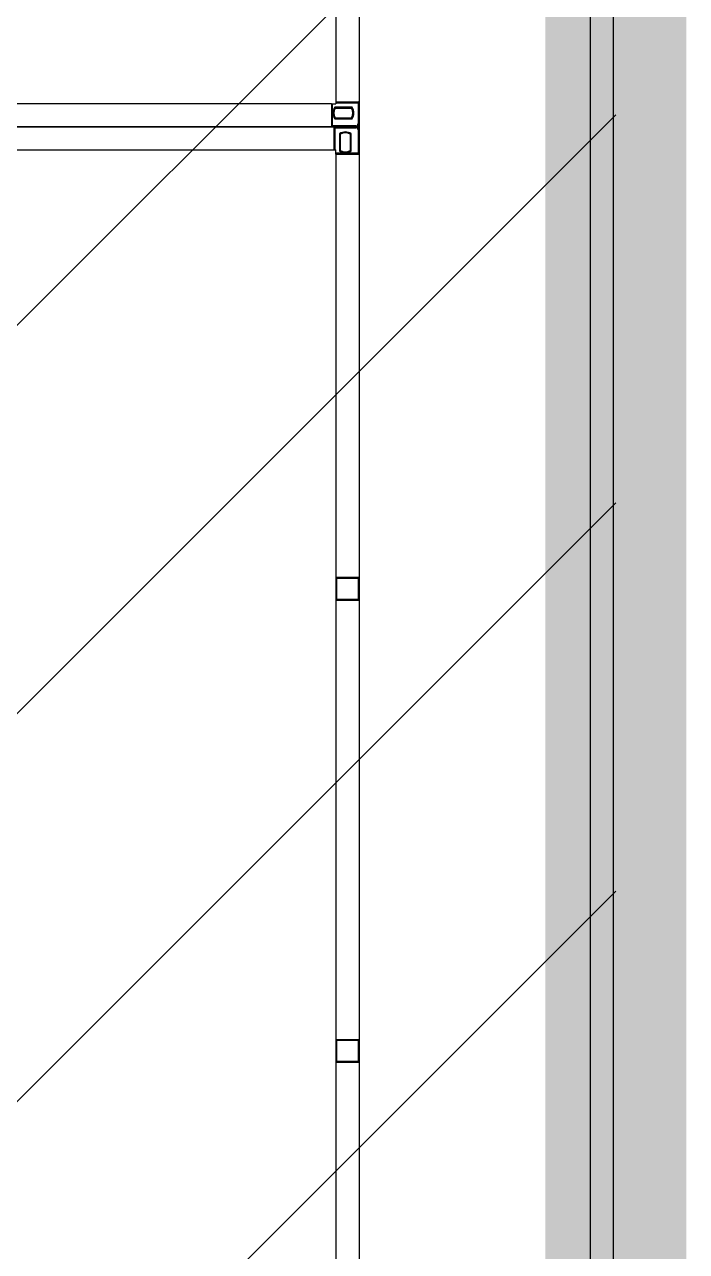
# Model space of a CAD drawing. Header units: millimetres. Extents: x 4133871 to 4440428, y -545651 to -495191.
# Drawn here: x 4201536.3 to 4201794.1, y -501161.2 to -500683.2 of the extents above; entities that cross this region are included whole.
import ezdxf

# ---------------------------------------------------------------- set-up
doc = ezdxf.new("R2010")
doc.units = ezdxf.units.MM
doc.header["$LTSCALE"] = 60
doc.layers.add('3', color=3, linetype='Continuous')
doc.layers.add('DITCH', color=7, linetype='Continuous', lineweight=0)

# ---------------------------------------------------------------- blocks, each defined once
blk = doc.blocks.new('KEY PLAN_NEW')
at = {"color": 253}
for p, q in [((-686.86, -1435.18), (-686.86, -1488.7)), ((-687.42, -1488.94), (-980.3, -1488.94)), ((-687.42, -1488.94), (-686.86, -1488.94)), ((-686.86, -1488.7), (-686.86, -1488.94)), ((-740.62, -1494.94), (-687.1, -1494.94)), ((-687.1, -1494.94), (-686.86, -1494.94)), ((-686.86, -1495.5), (-686.86, -1494.94)), ((-686.86, -1495.5), (-686.86, -1788.38)), ((-686.86, -1550.44), (-686.86, -1553.44)), ((-686.86, -1550.44), (-683.86, -1550.44)), ((-686.74, -1553.32), (-686.74, -1550.56)), ((-686.74, -1550.56), (-683.98, -1550.56)), ((-683.98, -1550.56), (-683.98, -1553.32)), ((-683.98, -1550.56), (-683.98, -1553.32)), ((-683.86, -1553.44), (-683.86, -1550.44)), ((-683.98, -1553.32), (-686.74, -1553.32)), ((-683.86, -1553.44), (-686.86, -1553.44)), ((-686.86, -1610.44), (-686.86, -1613.44)), ((-686.86, -1610.44), (-683.86, -1610.44)), ((-686.74, -1613.32), (-686.74, -1610.56)), ((-686.74, -1610.56), (-683.98, -1610.56)), ((-683.98, -1610.56), (-683.98, -1613.32)), ((-683.98, -1610.56), (-683.98, -1613.32)), ((-683.86, -1613.44), (-683.86, -1610.44)), ((-683.86, -1613.44), (-686.86, -1613.44)), ((-683.98, -1613.32), (-686.74, -1613.32))]:
    blk.add_line(p, q, dxfattribs=at)
at = {"color": 253, "linetype": 'Continuous'}
for p, q in [((-687.42, -1488.94), (-687.42, -1491.94)), ((-687.3, -1491.82), (-687.3, -1488.94)), ((-684.76, -1489.41), (-687.02, -1489.41)), ((-686.96, -1489.53), (-684.83, -1489.53)), ((-686.86, -1488.7), (-683.86, -1488.7)), ((-686.86, -1488.82), (-683.98, -1488.82)), ((-683.98, -1488.7), (-683.98, -1488.82)), ((-683.86, -1488.82), (-683.98, -1488.82)), ((-683.98, -1488.82), (-683.98, -1491.53)), ((-687.02, -1490.92), (-684.76, -1490.92)), ((-684.83, -1490.8), (-686.96, -1490.8)), ((-687.42, -1491.82), (-687.3, -1491.82)), ((-687.3, -1491.82), (-687.3, -1491.94)), ((-684.27, -1491.82), (-687.3, -1491.82)), ((-687.1, -1494.94), (-687.1, -1491.94)), ((-687.1, -1492.06), (-686.98, -1492.06)), ((-686.98, -1491.94), (-686.98, -1492.06)), ((-686.98, -1494.94), (-686.98, -1492.06)), ((-686.98, -1492.06), (-684.27, -1492.06)), ((-684.27, -1491.82), (-684.27, -1491.94)), ((-684.27, -1492.06), (-684.27, -1491.94)), ((-683.98, -1491.53), (-683.86, -1491.53)), ((-683.98, -1491.82), (-683.98, -1491.82)), ((-683.98, -1491.82), (-683.98, -1491.82)), ((-683.98, -1492.06), (-683.98, -1492.06)), ((-683.98, -1492.06), (-683.98, -1492.06)), ((-683.98, -1492.35), (-683.86, -1492.35)), ((-683.98, -1492.35), (-683.98, -1495.38)), ((-686.4, -1492.84), (-686.4, -1495.1)), ((-686.28, -1495.04), (-686.28, -1492.91)), ((-685.01, -1492.91), (-685.01, -1495.04)), ((-684.89, -1495.1), (-684.89, -1492.84)), ((-683.98, -1495.38), (-686.86, -1495.38)), ((-686.86, -1495.5), (-683.86, -1495.5)), ((-683.98, -1495.5), (-683.98, -1495.38)), ((-683.98, -1495.38), (-683.86, -1495.38))]:
    blk.add_line(p, q, dxfattribs=at)
at = {"color": 253}
for points in [[(-983.86, -1491.94), (-983.86, -1431.94), (-683.86, -1431.94), (-683.86, -1491.94)], [(-743.86, -1491.94), (-683.86, -1491.94), (-683.86, -1791.94), (-743.86, -1791.94)]]:
    blk.add_lwpolyline(points, close=True, dxfattribs=at)
at = {"color": 253, "linetype": 'Continuous'}
for centre, radius, start, end in [((-685.89, -1490.16), 1.36, 146.2792, 213.7208), ((-685.89, -1490.16), 1.24, 149.1964, 210.8036), ((-685.89, -1490.16), 1.24, 329.1964, 30.8036), ((-685.89, -1490.16), 1.36, 326.2792, 33.7208), ((-683.98, -1488.82), 0.12, 0, 90), ((-687.3, -1491.82), 0.12, 180, 270), ((-686.98, -1492.06), 0.12, 90, 180), ((-685.64, -1493.97), 1.36, 56.2792, 123.7208), ((-685.64, -1493.97), 1.24, 59.1964, 120.8036), ((-684.27, -1491.53), 0.41, 270, 0), ((-684.27, -1491.53), 0.29, 270, 0), ((-684.27, -1492.35), 0.41, 0, 90), ((-684.27, -1492.35), 0.29, 0, 90), ((-685.64, -1493.97), 1.36, 236.2792, 303.7208), ((-685.64, -1493.97), 1.24, 239.1964, 300.8036), ((-683.98, -1495.38), 0.12, 270, 0)]:
    blk.add_arc(centre, radius, start, end, dxfattribs=at)
for points, knots in [([(-686.96, -1489.53), (-686.96, -1489.53, 46), (-686.96, -1489.53, 46), (-686.96, -1489.53, 46), (-686.96, -1489.53, 46), (-686.96, -1489.53, 46), (-686.96, -1489.52, 46), (-686.96, -1489.52, 46), (-686.96, -1489.52, 46), (-686.96, -1489.52, 46), (-686.96, -1489.52, 46), (-686.96, -1489.52, 46), (-686.96, -1489.52, 46), (-686.96, -1489.51, 46), (-686.97, -1489.51, 46), (-686.97, -1489.51, 46), (-686.97, -1489.51, 46), (-686.97, -1489.51, 46), (-686.97, -1489.51, 46), (-686.97, -1489.51, 46), (-686.97, -1489.5, 46), (-686.97, -1489.5, 46), (-686.98, -1489.5, 46), (-686.98, -1489.49, 46), (-686.98, -1489.49, 46), (-686.98, -1489.49, 46), (-686.98, -1489.49, 46), (-686.98, -1489.48, 46), (-686.98, -1489.48, 46), (-686.98, -1489.48, 46), (-686.98, -1489.48, 46), (-686.99, -1489.48, 46), (-686.99, -1489.47, 46), (-686.99, -1489.47, 46), (-687, -1489.46, 46), (-687, -1489.46, 46), (-687, -1489.45, 46), (-687, -1489.45, 46), (-687, -1489.45, 46), (-687, -1489.45, 46), (-687, -1489.45, 46), (-687, -1489.44, 46), (-687.01, -1489.44, 46), (-687.01, -1489.43, 46), (-687.01, -1489.43, 46), (-687.02, -1489.42, 46), (-687.02, -1489.42, 46), (-687.02, -1489.42, 46), (-687.02, -1489.41, 46), (-687.02, -1489.41, 46), (-687.02, -1489.41, 46), (-687.02, -1489.41, 46), (-687.02, -1489.41, 46), (-687.02, -1489.41, 46)], [0, 0, 0, 0, 0.06206, 0.12459, 0.12459, 0.155854, 0.155854, 0.171487, 0.171487, 0.187119, 0.187119, 0.249648, 0.249648, 0.312178, 0.312178, 0.343442, 0.343442, 0.359075, 0.359075, 0.374707, 0.374707, 0.437236, 0.437236, 0.499766, 0.499766, 0.53103, 0.53103, 0.546663, 0.546663, 0.562295, 0.562295, 0.624824, 0.624824, 0.687353, 0.687353, 0.749883, 0.749883, 0.765515, 0.765515, 0.781147, 0.781147, 0.812412, 0.812412, 0.874941, 0.874941, 0.937471, 0.937471, 0.968735, 0.968735, 0.984368, 0.992184, 0.992184, 1, 1, 1, 1]), ([(-684.83, -1489.53), (-684.83, -1489.53, 46), (-684.83, -1489.53, 46), (-684.83, -1489.53, 46), (-684.82, -1489.53, 46), (-684.82, -1489.53, 46), (-684.82, -1489.52, 46), (-684.82, -1489.52, 46), (-684.82, -1489.52, 46), (-684.82, -1489.52, 46), (-684.82, -1489.52, 46), (-684.82, -1489.52, 46), (-684.82, -1489.52, 46), (-684.82, -1489.51, 46), (-684.82, -1489.51, 46), (-684.82, -1489.51, 46), (-684.82, -1489.51, 46), (-684.82, -1489.51, 46), (-684.81, -1489.51, 46), (-684.81, -1489.51, 46), (-684.81, -1489.5, 46), (-684.81, -1489.5, 46), (-684.81, -1489.5, 46), (-684.81, -1489.49, 46), (-684.8, -1489.49, 46), (-684.8, -1489.49, 46), (-684.8, -1489.49, 46), (-684.8, -1489.48, 46), (-684.8, -1489.48, 46), (-684.8, -1489.48, 46), (-684.8, -1489.48, 46), (-684.8, -1489.48, 46), (-684.79, -1489.47, 46), (-684.79, -1489.47, 46), (-684.79, -1489.46, 46), (-684.79, -1489.46, 46), (-684.78, -1489.45, 46), (-684.78, -1489.45, 46), (-684.78, -1489.45, 46), (-684.78, -1489.45, 46), (-684.78, -1489.45, 46), (-684.78, -1489.44, 46), (-684.78, -1489.44, 46), (-684.77, -1489.43, 46), (-684.77, -1489.43, 46), (-684.77, -1489.42, 46), (-684.77, -1489.42, 46), (-684.76, -1489.42, 46), (-684.76, -1489.41, 46), (-684.76, -1489.41, 46), (-684.76, -1489.41, 46), (-684.76, -1489.41, 46), (-684.76, -1489.41, 46), (-684.76, -1489.41, 46)], [0, 0, 0, 0, 0.06206, 0.12459, 0.12459, 0.155854, 0.155854, 0.171487, 0.171487, 0.187119, 0.187119, 0.249648, 0.249648, 0.312178, 0.312178, 0.343442, 0.343442, 0.359075, 0.359075, 0.374707, 0.374707, 0.437236, 0.437236, 0.499766, 0.499766, 0.53103, 0.53103, 0.546663, 0.546663, 0.562295, 0.562295, 0.624824, 0.624824, 0.687353, 0.687353, 0.749883, 0.749883, 0.765515, 0.765515, 0.781147, 0.781147, 0.812412, 0.812412, 0.874941, 0.874941, 0.937471, 0.937471, 0.968735, 0.968735, 0.984368, 0.992184, 0.992184, 1, 1, 1, 1]), ([(-687.02, -1490.92), (-687.02, -1490.92, 46), (-687.02, -1490.92, 46), (-687.02, -1490.92, 46), (-687.02, -1490.92, 46), (-687.02, -1490.91, 46), (-687.02, -1490.91, 46), (-687.02, -1490.91, 46), (-687.02, -1490.9, 46), (-687.01, -1490.9, 46), (-687.01, -1490.89, 46), (-687.01, -1490.89, 46), (-687, -1490.88, 46), (-687, -1490.88, 46), (-687, -1490.88, 46), (-687, -1490.88, 46), (-687, -1490.88, 46), (-687, -1490.88, 46), (-687, -1490.87, 46), (-687, -1490.87, 46), (-686.99, -1490.86, 46), (-686.99, -1490.86, 46), (-686.99, -1490.85, 46), (-686.98, -1490.85, 46), (-686.98, -1490.84, 46), (-686.98, -1490.84, 46), (-686.98, -1490.84, 46), (-686.98, -1490.84, 46), (-686.98, -1490.84, 46), (-686.98, -1490.84, 46), (-686.98, -1490.83, 46), (-686.98, -1490.83, 46), (-686.97, -1490.83, 46), (-686.97, -1490.82, 46), (-686.97, -1490.82, 46), (-686.97, -1490.82, 46), (-686.97, -1490.82, 46), (-686.97, -1490.82, 46), (-686.97, -1490.82, 46), (-686.97, -1490.82, 46), (-686.96, -1490.81, 46), (-686.96, -1490.81, 46), (-686.96, -1490.81, 46), (-686.96, -1490.81, 46), (-686.96, -1490.8, 46), (-686.96, -1490.8, 46), (-686.96, -1490.8, 46), (-686.96, -1490.8, 46), (-686.96, -1490.8, 46), (-686.96, -1490.8, 46), (-686.96, -1490.8, 46), (-686.96, -1490.8, 46), (-686.96, -1490.8, 46), (-686.96, -1490.8, 46)], [0, 0, 0, 0, 0.00782, 0.00782, 0.015639, 0.031279, 0.031279, 0.062557, 0.062557, 0.125114, 0.125114, 0.187671, 0.187671, 0.21895, 0.21895, 0.234589, 0.234589, 0.250228, 0.250228, 0.312785, 0.312785, 0.375342, 0.375342, 0.437899, 0.437899, 0.453538, 0.453538, 0.469178, 0.469178, 0.500456, 0.500456, 0.563013, 0.563013, 0.62557, 0.62557, 0.641209, 0.641209, 0.656849, 0.656849, 0.688127, 0.688127, 0.750684, 0.750684, 0.813241, 0.813241, 0.828881, 0.828881, 0.84452, 0.84452, 0.875798, 0.875798, 0.938355, 1, 1, 1, 1]), ([(-684.76, -1490.92), (-684.76, -1490.92, 46), (-684.76, -1490.92, 46), (-684.76, -1490.92, 46), (-684.76, -1490.92, 46), (-684.76, -1490.91, 46), (-684.76, -1490.91, 46), (-684.77, -1490.91, 46), (-684.77, -1490.9, 46), (-684.77, -1490.9, 46), (-684.77, -1490.89, 46), (-684.78, -1490.89, 46), (-684.78, -1490.88, 46), (-684.78, -1490.88, 46), (-684.78, -1490.88, 46), (-684.78, -1490.88, 46), (-684.78, -1490.88, 46), (-684.78, -1490.88, 46), (-684.79, -1490.87, 46), (-684.79, -1490.87, 46), (-684.79, -1490.86, 46), (-684.79, -1490.86, 46), (-684.8, -1490.85, 46), (-684.8, -1490.85, 46), (-684.8, -1490.84, 46), (-684.8, -1490.84, 46), (-684.8, -1490.84, 46), (-684.8, -1490.84, 46), (-684.8, -1490.84, 46), (-684.8, -1490.84, 46), (-684.81, -1490.83, 46), (-684.81, -1490.83, 46), (-684.81, -1490.83, 46), (-684.81, -1490.82, 46), (-684.81, -1490.82, 46), (-684.81, -1490.82, 46), (-684.82, -1490.82, 46), (-684.82, -1490.82, 46), (-684.82, -1490.82, 46), (-684.82, -1490.82, 46), (-684.82, -1490.81, 46), (-684.82, -1490.81, 46), (-684.82, -1490.81, 46), (-684.82, -1490.81, 46), (-684.82, -1490.8, 46), (-684.82, -1490.8, 46), (-684.82, -1490.8, 46), (-684.82, -1490.8, 46), (-684.82, -1490.8, 46), (-684.82, -1490.8, 46), (-684.83, -1490.8, 46), (-684.83, -1490.8, 46), (-684.83, -1490.8, 46), (-684.83, -1490.8, 46)], [0, 0, 0, 0, 0.00782, 0.00782, 0.015639, 0.031279, 0.031279, 0.062557, 0.062557, 0.125114, 0.125114, 0.187671, 0.187671, 0.21895, 0.21895, 0.234589, 0.234589, 0.250228, 0.250228, 0.312785, 0.312785, 0.375342, 0.375342, 0.437899, 0.437899, 0.453538, 0.453538, 0.469178, 0.469178, 0.500456, 0.500456, 0.563013, 0.563013, 0.62557, 0.62557, 0.641209, 0.641209, 0.656849, 0.656849, 0.688127, 0.688127, 0.750684, 0.750684, 0.813241, 0.813241, 0.828881, 0.828881, 0.84452, 0.84452, 0.875798, 0.875798, 0.938355, 1, 1, 1, 1]), ([(-686.28, -1492.91), (-686.28, -1492.91, 46), (-686.28, -1492.91, 46), (-686.28, -1492.91, 46), (-686.28, -1492.91, 46), (-686.28, -1492.91, 46), (-686.28, -1492.91, 46), (-686.28, -1492.91, 46), (-686.28, -1492.91, 46), (-686.28, -1492.91, 46), (-686.28, -1492.9, 46), (-686.29, -1492.9, 46), (-686.29, -1492.9, 46), (-686.29, -1492.9, 46), (-686.29, -1492.9, 46), (-686.29, -1492.9, 46), (-686.3, -1492.9, 46), (-686.3, -1492.9, 46), (-686.3, -1492.9, 46), (-686.3, -1492.9, 46), (-686.3, -1492.89, 46), (-686.3, -1492.89, 46), (-686.31, -1492.89, 46), (-686.31, -1492.89, 46), (-686.32, -1492.89, 46), (-686.32, -1492.89, 46), (-686.32, -1492.88, 46), (-686.32, -1492.88, 46), (-686.32, -1492.88, 46), (-686.32, -1492.88, 46), (-686.33, -1492.88, 46), (-686.33, -1492.88, 46), (-686.34, -1492.88, 46), (-686.34, -1492.87, 46), (-686.35, -1492.87, 46), (-686.35, -1492.87, 46), (-686.35, -1492.87, 46), (-686.35, -1492.87, 46), (-686.36, -1492.86, 46), (-686.36, -1492.86, 46), (-686.36, -1492.86, 46), (-686.36, -1492.86, 46), (-686.37, -1492.86, 46), (-686.37, -1492.86, 46), (-686.38, -1492.85, 46), (-686.38, -1492.85, 46), (-686.39, -1492.85, 46), (-686.39, -1492.85, 46), (-686.39, -1492.84, 46), (-686.39, -1492.84, 46), (-686.39, -1492.84, 46), (-686.4, -1492.84, 46), (-686.4, -1492.84, 46), (-686.4, -1492.84, 46)], [0, 0, 0, 0, 0.06206, 0.12459, 0.12459, 0.155854, 0.155854, 0.171487, 0.171487, 0.187119, 0.187119, 0.249648, 0.249648, 0.312178, 0.312178, 0.343442, 0.343442, 0.359075, 0.359075, 0.374707, 0.374707, 0.437236, 0.437236, 0.499766, 0.499766, 0.53103, 0.53103, 0.546663, 0.546663, 0.562295, 0.562295, 0.624824, 0.624824, 0.687353, 0.687353, 0.749883, 0.749883, 0.765515, 0.765515, 0.781147, 0.781147, 0.812412, 0.812412, 0.874941, 0.874941, 0.937471, 0.937471, 0.968735, 0.968735, 0.984368, 0.992184, 0.992184, 1, 1, 1, 1]), ([(-684.89, -1492.84), (-684.89, -1492.84, 46), (-684.89, -1492.84, 46), (-684.89, -1492.84, 46), (-684.89, -1492.84, 46), (-684.89, -1492.84, 46), (-684.89, -1492.85, 46), (-684.9, -1492.85, 46), (-684.9, -1492.85, 46), (-684.91, -1492.85, 46), (-684.91, -1492.86, 46), (-684.92, -1492.86, 46), (-684.92, -1492.86, 46), (-684.92, -1492.86, 46), (-684.93, -1492.86, 46), (-684.93, -1492.86, 46), (-684.93, -1492.87, 46), (-684.93, -1492.87, 46), (-684.93, -1492.87, 46), (-684.94, -1492.87, 46), (-684.94, -1492.87, 46), (-684.95, -1492.88, 46), (-684.95, -1492.88, 46), (-684.96, -1492.88, 46), (-684.96, -1492.88, 46), (-684.96, -1492.88, 46), (-684.96, -1492.88, 46), (-684.96, -1492.88, 46), (-684.97, -1492.89, 46), (-684.97, -1492.89, 46), (-684.97, -1492.89, 46), (-684.97, -1492.89, 46), (-684.98, -1492.89, 46), (-684.98, -1492.89, 46), (-684.99, -1492.9, 46), (-684.99, -1492.9, 46), (-684.99, -1492.9, 46), (-684.99, -1492.9, 46), (-684.99, -1492.9, 46), (-684.99, -1492.9, 46), (-684.99, -1492.9, 46), (-684.99, -1492.9, 46), (-685, -1492.9, 46), (-685, -1492.9, 46), (-685, -1492.91, 46), (-685, -1492.91, 46), (-685, -1492.91, 46), (-685, -1492.91, 46), (-685, -1492.91, 46), (-685, -1492.91, 46), (-685.01, -1492.91, 46), (-685.01, -1492.91, 46), (-685.01, -1492.91, 46), (-685.01, -1492.91, 46)], [0, 0, 0, 0, 0.00782, 0.00782, 0.015639, 0.031279, 0.031279, 0.062557, 0.062557, 0.125114, 0.125114, 0.187671, 0.187671, 0.21895, 0.21895, 0.234589, 0.234589, 0.250228, 0.250228, 0.312785, 0.312785, 0.375342, 0.375342, 0.437899, 0.437899, 0.453538, 0.453538, 0.469178, 0.469178, 0.500456, 0.500456, 0.563013, 0.563013, 0.62557, 0.62557, 0.641209, 0.641209, 0.656849, 0.656849, 0.688127, 0.688127, 0.750684, 0.750684, 0.813241, 0.813241, 0.828881, 0.828881, 0.84452, 0.84452, 0.875798, 0.875798, 0.938355, 1, 1, 1, 1]), ([(-686.28, -1495.04), (-686.28, -1495.04, 46), (-686.28, -1495.04, 46), (-686.28, -1495.04, 46), (-686.28, -1495.04, 46), (-686.28, -1495.04, 46), (-686.28, -1495.04, 46), (-686.28, -1495.04, 46), (-686.28, -1495.04, 46), (-686.28, -1495.04, 46), (-686.28, -1495.04, 46), (-686.29, -1495.04, 46), (-686.29, -1495.05, 46), (-686.29, -1495.05, 46), (-686.29, -1495.05, 46), (-686.29, -1495.05, 46), (-686.3, -1495.05, 46), (-686.3, -1495.05, 46), (-686.3, -1495.05, 46), (-686.3, -1495.05, 46), (-686.3, -1495.05, 46), (-686.3, -1495.05, 46), (-686.31, -1495.06, 46), (-686.31, -1495.06, 46), (-686.32, -1495.06, 46), (-686.32, -1495.06, 46), (-686.32, -1495.06, 46), (-686.32, -1495.06, 46), (-686.32, -1495.06, 46), (-686.32, -1495.06, 46), (-686.33, -1495.07, 46), (-686.33, -1495.07, 46), (-686.34, -1495.07, 46), (-686.34, -1495.07, 46), (-686.35, -1495.08, 46), (-686.35, -1495.08, 46), (-686.35, -1495.08, 46), (-686.35, -1495.08, 46), (-686.36, -1495.08, 46), (-686.36, -1495.08, 46), (-686.36, -1495.09, 46), (-686.36, -1495.09, 46), (-686.37, -1495.09, 46), (-686.37, -1495.09, 46), (-686.38, -1495.09, 46), (-686.38, -1495.1, 46), (-686.39, -1495.1, 46), (-686.39, -1495.1, 46), (-686.39, -1495.1, 46), (-686.39, -1495.1, 46), (-686.39, -1495.1, 46), (-686.4, -1495.1, 46), (-686.4, -1495.1, 46), (-686.4, -1495.1, 46)], [0, 0, 0, 0, 0.06206, 0.12459, 0.12459, 0.155854, 0.155854, 0.171487, 0.171487, 0.187119, 0.187119, 0.249648, 0.249648, 0.312178, 0.312178, 0.343442, 0.343442, 0.359075, 0.359075, 0.374707, 0.374707, 0.437236, 0.437236, 0.499766, 0.499766, 0.53103, 0.53103, 0.546663, 0.546663, 0.562295, 0.562295, 0.624824, 0.624824, 0.687353, 0.687353, 0.749883, 0.749883, 0.765515, 0.765515, 0.781147, 0.781147, 0.812412, 0.812412, 0.874941, 0.874941, 0.937471, 0.937471, 0.968735, 0.968735, 0.984368, 0.992184, 0.992184, 1, 1, 1, 1]), ([(-684.89, -1495.1), (-684.89, -1495.1, 46), (-684.89, -1495.1, 46), (-684.89, -1495.1, 46), (-684.89, -1495.1, 46), (-684.89, -1495.1, 46), (-684.89, -1495.1, 46), (-684.9, -1495.1, 46), (-684.9, -1495.1, 46), (-684.91, -1495.09, 46), (-684.91, -1495.09, 46), (-684.92, -1495.09, 46), (-684.92, -1495.09, 46), (-684.92, -1495.09, 46), (-684.93, -1495.08, 46), (-684.93, -1495.08, 46), (-684.93, -1495.08, 46), (-684.93, -1495.08, 46), (-684.93, -1495.08, 46), (-684.94, -1495.08, 46), (-684.94, -1495.07, 46), (-684.95, -1495.07, 46), (-684.95, -1495.07, 46), (-684.96, -1495.07, 46), (-684.96, -1495.06, 46), (-684.96, -1495.06, 46), (-684.96, -1495.06, 46), (-684.96, -1495.06, 46), (-684.97, -1495.06, 46), (-684.97, -1495.06, 46), (-684.97, -1495.06, 46), (-684.97, -1495.06, 46), (-684.98, -1495.05, 46), (-684.98, -1495.05, 46), (-684.99, -1495.05, 46), (-684.99, -1495.05, 46), (-684.99, -1495.05, 46), (-684.99, -1495.05, 46), (-684.99, -1495.05, 46), (-684.99, -1495.05, 46), (-684.99, -1495.05, 46), (-684.99, -1495.05, 46), (-685, -1495.04, 46), (-685, -1495.04, 46), (-685, -1495.04, 46), (-685, -1495.04, 46), (-685, -1495.04, 46), (-685, -1495.04, 46), (-685, -1495.04, 46), (-685, -1495.04, 46), (-685.01, -1495.04, 46), (-685.01, -1495.04, 46), (-685.01, -1495.04, 46), (-685.01, -1495.04, 46)], [0, 0, 0, 0, 0.00782, 0.00782, 0.015639, 0.031279, 0.031279, 0.062557, 0.062557, 0.125114, 0.125114, 0.187671, 0.187671, 0.21895, 0.21895, 0.234589, 0.234589, 0.250228, 0.250228, 0.312785, 0.312785, 0.375342, 0.375342, 0.437899, 0.437899, 0.453538, 0.453538, 0.469178, 0.469178, 0.500456, 0.500456, 0.563013, 0.563013, 0.62557, 0.62557, 0.641209, 0.641209, 0.656849, 0.656849, 0.688127, 0.688127, 0.750684, 0.750684, 0.813241, 0.813241, 0.828881, 0.828881, 0.84452, 0.84452, 0.875798, 0.875798, 0.938355, 1, 1, 1, 1])]:
    blk.add_open_spline(points, degree=3, knots=knots, dxfattribs=at)
at = {"layer": 'DITCH', "color": 253, "lineweight": -3}
for p, q in [((-653.86, -603.47), (-653.86, -1871.94)), ((-650.86, -603.47), (-650.86, -1871.94))]:
    blk.add_line(p, q, dxfattribs=at)

msp = doc.modelspace()

# ---------------------------------------------------------------- hatches: boundary and pattern name
at = {"layer": '3'}
h = msp.add_hatch(dxfattribs=at)
h.set_pattern_fill('ANSI31', color=256, scale=855.36)
h.set_pattern_definition([(45, (-12566.07, -107751.94), (-75.603857, 75.603857), [])])
h.paths.add_polyline_path([(4199046.58, -500083.05), (4199226.58, -500083.05), (4199226.58, -499723.05), (4199766.58, -499723.05), (4199766.58, -499543.05), (4200866.58, -499543.05), (4200866.58, -499665.45), (4201706.94, -499665.45), (4201706.94, -500263.05), (4201766.58, -500263.05), (4201766.58, -501723.05), (4200515.58, -501723.05), (4200515.58, -501727.55), (4200506.58, -501727.55), (4200506.58, -501903.05), (4199946.58, -501903.05), (4199946.58, -501543.05), (4199586.58, -501543.05), (4199586.58, -501183.05), (4199226.58, -501183.05), (4199226.58, -500823.05), (4198686.58, -500823.05), (4198686.58, -500443.05), (4199046.58, -500443.05)])

# ---------------------------------------------------------------- linework, layer by layer
at = {"layer": '3', "const_width": 55}
msp.add_lwpolyline([(4199046.58, -500083.05), (4199226.58, -500083.05), (4199226.58, -499723.05), (4199766.58, -499723.05), (4199766.58, -499543.05), (4200866.58, -499543.05), (4200866.58, -499665.45), (4201706.94, -499665.45), (4201706.94, -500263.05), (4201766.58, -500263.05), (4201766.58, -501723.05), (4200515.58, -501723.05), (4200515.58, -501727.55), (4200506.58, -501727.55), (4200506.58, -501903.05), (4199946.58, -501903.05), (4199946.58, -501543.05), (4199586.58, -501543.05), (4199586.58, -501183.05), (4199226.58, -501183.05), (4199226.58, -500823.05), (4198686.58, -500823.05), (4198686.58, -500443.05), (4199046.58, -500443.05)], close=True, dxfattribs=at)

# ---------------------------------------------------------------- block references
at = {"xscale": 3, "yscale": 3, "zscale": 3}
msp.add_blockref('KEY PLAN_NEW', (4203718.16, -496247.22), dxfattribs=at)

doc.saveas('drawing.dxf')
